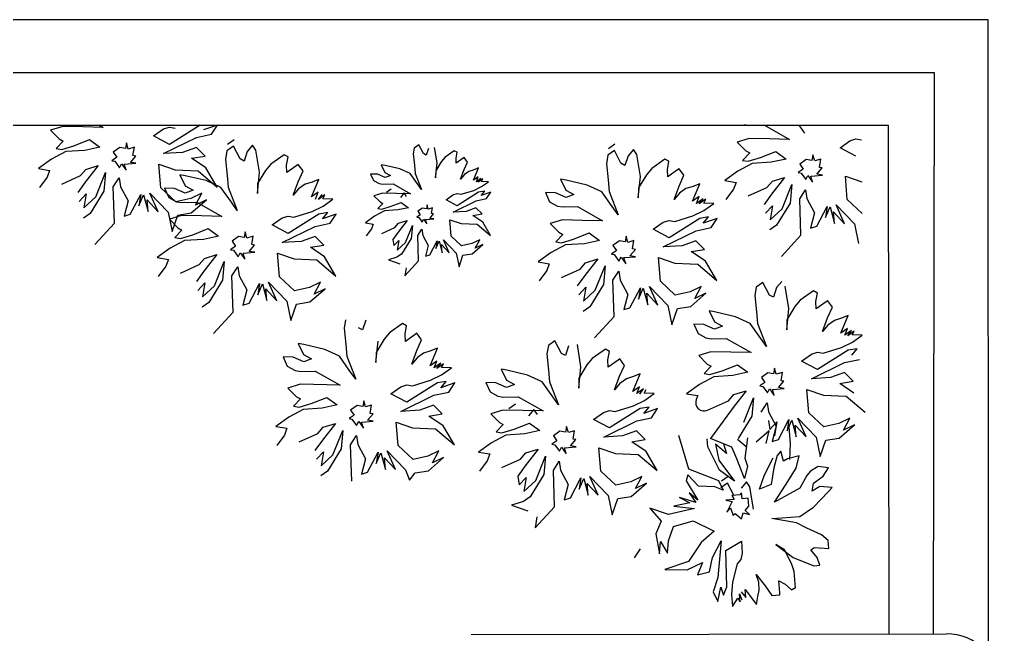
# Model space of a CAD drawing. Header units: inches. Extents: x 10.2 to 52.7, y 13.8 to 38.6.
# Drawn here: x 42.382 to 43.309, y 32.221 to 32.803 of the extents above; entities that cross this region are included whole.
import ezdxf

# ---------------------------------------------------------------- set-up
doc = ezdxf.new("R2010")
doc.units = ezdxf.units.IN
doc.header["$MEASUREMENT"] = 0
doc.layers.add('02', color=2, linetype='Continuous')
doc.layers.add('4', color=4, linetype='Continuous')

msp = doc.modelspace()

# ---------------------------------------------------------------- linework, layer by layer
at = {"layer": '02'}
for p, q in [((40.78514, 32.80277), (43.29835, 32.80277)), ((43.29835, 32.80277), (43.29893, 32.20279)), ((40.83514, 32.75277), (43.24757, 32.75277)), ((43.24757, 32.75277), (43.24664, 32.22111)), ((40.88514, 32.70277), (43.20404, 32.70277)), ((42.4229, 32.70159), (42.41138, 32.69806)), ((42.44195, 32.70113), (42.4229, 32.70159)), ((42.46099, 32.70066), (42.44195, 32.70113)), ((42.4573, 32.70277), (42.46099, 32.70066)), ((42.51812, 32.69926), (42.52388, 32.70103)), ((42.5529, 32.70298), (42.52386, 32.68464)), ((42.52388, 32.70103), (42.5292, 32.70013)), ((42.56928, 32.70296), (42.55621, 32.69833)), ((42.56374, 32.69433), (42.56928, 32.70296)), ((43.06801, 32.70341), (43.07332, 32.70252)), ((43.07332, 32.70252), (43.08705, 32.70294)), ((43.08705, 32.70294), (43.11073, 32.68941)), ((43.12535, 32.69514), (43.11983, 32.7029)), ((43.20404, 32.70277), (43.20481, 32.22111)), ((42.41138, 32.69806), (42.41957, 32.68986)), ((42.50881, 32.69263), (42.51812, 32.69926)), ((42.52386, 32.68464), (42.50881, 32.69263)), ((42.54956, 32.69125), (42.56374, 32.69433)), ((42.42333, 32.68786), (42.41668, 32.68078)), ((42.41957, 32.68986), (42.42333, 32.68786)), ((42.42199, 32.67989), (42.43351, 32.68342)), ((42.43351, 32.68342), (42.44813, 32.68916)), ((42.44813, 32.68916), (42.45787, 32.68206)), ((42.48312, 32.68602), (42.48222, 32.6807)), ((42.48488, 32.68026), (42.48312, 32.68602)), ((42.51832, 32.67601), (42.54956, 32.69125)), ((42.58453, 32.68285), (42.57832, 32.67843)), ((42.58504, 32.68899), (42.57883, 32.68457)), ((42.59071, 32.67089), (42.58453, 32.68285)), ((42.60247, 32.68394), (42.59737, 32.67796)), ((42.60578, 32.67928), (42.60247, 32.68394)), ((42.75997, 32.68428), (42.75562, 32.68119)), ((42.7643, 32.67591), (42.75997, 32.68428)), ((42.94557, 32.68487), (42.93936, 32.68045)), ((43.07264, 32.69034), (43.06112, 32.68681)), ((43.06112, 32.68681), (43.06931, 32.67861)), ((43.09169, 32.68987), (43.07264, 32.69034)), ((43.11073, 32.68941), (43.09169, 32.68987)), ((43.15856, 32.68137), (43.16786, 32.68801)), ((43.16786, 32.68801), (43.17362, 32.68977)), ((43.17362, 32.68977), (43.17894, 32.68888)), ((42.42575, 32.67789), (42.41223, 32.6706)), ((42.41668, 32.68078), (42.42199, 32.67989)), ((42.44369, 32.67898), (42.42575, 32.67789)), ((42.45787, 32.68206), (42.44369, 32.67898)), ((42.47691, 32.6816), (42.47071, 32.67717)), ((42.47071, 32.67717), (42.47402, 32.67252)), ((42.48222, 32.6807), (42.47691, 32.6816)), ((42.49064, 32.68202), (42.48488, 32.68026)), ((42.48686, 32.66763), (42.49196, 32.6736)), ((42.4893, 32.67405), (42.49064, 32.68202)), ((42.49196, 32.6736), (42.4893, 32.67405)), ((42.53625, 32.67709), (42.51832, 32.67601)), ((42.54933, 32.68173), (42.53625, 32.67709)), ((42.54488, 32.67155), (42.55751, 32.67352)), ((42.55751, 32.67352), (42.54933, 32.68173)), ((42.57832, 32.67843), (42.57698, 32.67046)), ((42.59737, 32.67796), (42.59448, 32.66889)), ((42.60908, 32.65824), (42.60578, 32.67928)), ((42.63235, 32.67482), (42.61994, 32.66598)), ((42.63611, 32.67282), (42.63235, 32.67482)), ((42.75562, 32.68119), (42.75469, 32.67561)), ((42.75469, 32.67561), (42.75576, 32.66491)), ((42.76693, 32.67451), (42.7643, 32.67591)), ((42.76895, 32.68086), (42.76693, 32.67451)), ((42.77715, 32.66706), (42.77485, 32.68179)), ((42.79344, 32.67866), (42.78476, 32.67247)), ((42.79608, 32.67726), (42.79344, 32.67866)), ((42.79514, 32.67169), (42.79608, 32.67726)), ((42.93886, 32.67431), (42.93752, 32.66634)), ((42.94506, 32.67873), (42.93886, 32.67431)), ((42.95125, 32.66677), (42.94506, 32.67873)), ((42.9579, 32.67384), (42.95501, 32.66477)), ((42.963, 32.67982), (42.9579, 32.67384)), ((42.96632, 32.67516), (42.963, 32.67982)), ((42.96961, 32.65412), (42.96632, 32.67516)), ((43.07307, 32.67661), (43.06642, 32.66953)), ((43.06931, 32.67861), (43.07307, 32.67661)), ((43.08325, 32.67217), (43.09787, 32.67791)), ((43.09787, 32.67791), (43.10761, 32.67081)), ((43.13286, 32.67476), (43.13197, 32.66945)), ((43.13462, 32.669), (43.13286, 32.67476)), ((43.1736, 32.67338), (43.15856, 32.68137)), ((42.41223, 32.6706), (42.39982, 32.66176)), ((42.4563, 32.66457), (42.4441, 32.64886)), ((42.44478, 32.66104), (42.4563, 32.66457)), ((42.47402, 32.67252), (42.46937, 32.6692)), ((42.46937, 32.6692), (42.47202, 32.66876)), ((42.47202, 32.66876), (42.47644, 32.66255)), ((42.47644, 32.66255), (42.47844, 32.66631)), ((42.47844, 32.66631), (42.48286, 32.66011)), ((42.4811, 32.66587), (42.49217, 32.66674)), ((42.48286, 32.66011), (42.4811, 32.66587)), ((42.49217, 32.66674), (42.48686, 32.66763)), ((42.51562, 32.64368), (42.51387, 32.66583)), ((42.51387, 32.66583), (42.52937, 32.66049)), ((42.55838, 32.66245), (42.54488, 32.67155)), ((42.57698, 32.67046), (42.57851, 32.65518)), ((42.59448, 32.66889), (42.59071, 32.67089)), ((42.61994, 32.66598), (42.61484, 32.66)), ((42.63478, 32.66485), (42.63611, 32.67282)), ((42.63499, 32.65799), (42.63478, 32.66485)), ((42.6443, 32.66462), (42.63499, 32.65799)), ((42.64585, 32.66572), (42.6443, 32.66462)), ((42.65027, 32.65952), (42.64585, 32.66572)), ((42.72801, 32.66479), (42.72429, 32.66542)), ((42.72429, 32.66542), (42.72785, 32.65813)), ((42.7418, 32.66152), (42.72801, 32.66479)), ((42.75576, 32.66491), (42.75637, 32.65716)), ((42.77574, 32.65295), (42.77715, 32.66706)), ((42.78119, 32.66829), (42.7759, 32.65962)), ((42.78476, 32.67247), (42.78119, 32.66829)), ((42.79529, 32.66688), (42.79514, 32.67169)), ((42.80181, 32.67152), (42.79529, 32.66688)), ((42.80289, 32.6723), (42.80181, 32.67152)), ((42.80288, 32.66082), (42.80599, 32.66795)), ((42.80599, 32.66795), (42.80289, 32.6723)), ((42.93752, 32.66634), (42.93905, 32.65106)), ((42.95501, 32.66477), (42.95125, 32.66677)), ((42.99289, 32.6707), (42.98047, 32.66186)), ((42.99665, 32.6687), (42.99289, 32.6707)), ((42.99531, 32.66073), (42.99665, 32.6687)), ((43.07549, 32.66664), (43.06198, 32.65935)), ((43.06642, 32.66953), (43.07173, 32.66864)), ((43.07173, 32.66864), (43.08325, 32.67217)), ((43.09343, 32.66772), (43.07549, 32.66664)), ((43.10761, 32.67081), (43.09343, 32.66772)), ((43.12665, 32.67034), (43.12045, 32.66592)), ((43.12045, 32.66592), (43.12376, 32.66126)), ((43.13197, 32.66945), (43.12665, 32.67034)), ((43.14038, 32.67077), (43.13462, 32.669)), ((43.13905, 32.6628), (43.14038, 32.67077)), ((42.39982, 32.66176), (42.41045, 32.65998)), ((42.41045, 32.65998), (42.40801, 32.65356)), ((42.42195, 32.64712), (42.43967, 32.65507)), ((42.43967, 32.65507), (42.44478, 32.66104)), ((42.45404, 32.6349), (42.46337, 32.65792)), ((42.46337, 32.65792), (42.4618, 32.64042)), ((42.52937, 32.66049), (42.55107, 32.65958)), ((42.53887, 32.65501), (42.53356, 32.6559)), ((42.53356, 32.6559), (42.53864, 32.64548)), ((42.55858, 32.65033), (42.53887, 32.65501)), ((42.55107, 32.65958), (42.56899, 32.64428)), ((42.56899, 32.64428), (42.55838, 32.66245)), ((42.57851, 32.65518), (42.57939, 32.6441)), ((42.60706, 32.63809), (42.60908, 32.65824)), ((42.61484, 32.66), (42.60729, 32.64761)), ((42.64583, 32.64934), (42.65027, 32.65952)), ((42.72087, 32.65643), (42.7142, 32.65659)), ((42.7142, 32.65659), (42.71699, 32.65039)), ((42.728, 32.65332), (42.72087, 32.65643)), ((42.72785, 32.65813), (42.73311, 32.65533)), ((42.73311, 32.65533), (42.728, 32.65332)), ((42.75156, 32.65701), (42.7418, 32.66152)), ((42.75853, 32.64724), (42.75156, 32.65701)), ((42.75637, 32.65716), (42.7624, 32.64181)), ((42.7759, 32.65962), (42.77574, 32.65295)), ((42.79946, 32.65184), (42.80288, 32.66082)), ((42.80303, 32.65602), (42.79946, 32.65184)), ((42.80737, 32.65911), (42.80303, 32.65602)), ((42.8114, 32.66035), (42.80737, 32.65911)), ((42.81652, 32.66236), (42.8114, 32.66035)), ((42.8117, 32.65074), (42.81652, 32.66236)), ((42.97537, 32.65588), (42.96783, 32.64349)), ((42.98047, 32.66186), (42.97537, 32.65588)), ((42.99552, 32.65387), (42.99531, 32.66073)), ((43.00483, 32.6605), (42.99552, 32.65387)), ((43.00638, 32.6616), (43.00483, 32.6605)), ((43.00636, 32.64522), (43.0108, 32.6554)), ((43.0108, 32.6554), (43.00638, 32.6616)), ((43.06198, 32.65935), (43.04956, 32.65051)), ((43.12376, 32.66126), (43.11911, 32.65795)), ((43.11911, 32.65795), (43.12177, 32.6575)), ((43.12177, 32.6575), (43.12619, 32.6513)), ((43.12619, 32.6513), (43.12818, 32.65506)), ((43.12818, 32.65506), (43.13261, 32.64885)), ((43.13084, 32.65461), (43.14191, 32.65548)), ((43.13261, 32.64885), (43.13084, 32.65461)), ((43.1366, 32.65638), (43.1417, 32.66235)), ((43.14191, 32.65548), (43.1366, 32.65638)), ((43.1417, 32.66235), (43.13905, 32.6628)), ((43.16536, 32.63242), (43.16362, 32.65457)), ((43.16362, 32.65457), (43.17911, 32.64924)), ((42.40801, 32.65356), (42.40091, 32.64382)), ((42.4441, 32.64886), (42.437, 32.63913)), ((42.47066, 32.6444), (42.47621, 32.65303)), ((42.47621, 32.65303), (42.47753, 32.64461)), ((42.53864, 32.64548), (42.54617, 32.64149)), ((42.57252, 32.64389), (42.55858, 32.65033)), ((42.60729, 32.64761), (42.60706, 32.63809)), ((42.64094, 32.6365), (42.64583, 32.64934)), ((42.65225, 32.64689), (42.64604, 32.64247)), ((42.65801, 32.64866), (42.65225, 32.64689)), ((42.66532, 32.65153), (42.65801, 32.64866)), ((42.65843, 32.63493), (42.66532, 32.65153)), ((42.71699, 32.65039), (42.72225, 32.64759)), ((42.72225, 32.64759), (42.72597, 32.64697)), ((42.72597, 32.64697), (42.73558, 32.64727)), ((42.73558, 32.64727), (42.75216, 32.63779)), ((42.7624, 32.64181), (42.75853, 32.64724)), ((42.81605, 32.65383), (42.8117, 32.65074)), ((42.81434, 32.64934), (42.81605, 32.65383)), ((42.81868, 32.65243), (42.81434, 32.64934)), ((42.8162, 32.64903), (42.81868, 32.65243)), ((42.82054, 32.65212), (42.8162, 32.64903)), ((42.81914, 32.64949), (42.82054, 32.65212)), ((42.82581, 32.64932), (42.81914, 32.64949)), ((42.81929, 32.64468), (42.82581, 32.64932)), ((42.89409, 32.65178), (42.89917, 32.64136)), ((42.89941, 32.65088), (42.89409, 32.65178)), ((42.91911, 32.64621), (42.89941, 32.65088)), ((42.93305, 32.63977), (42.91911, 32.64621)), ((42.93905, 32.65106), (42.93992, 32.63998)), ((42.96759, 32.63397), (42.96961, 32.65412)), ((43.00147, 32.63238), (43.00636, 32.64522)), ((43.02585, 32.64741), (43.01854, 32.64454)), ((43.01897, 32.63081), (43.02585, 32.64741)), ((43.04956, 32.65051), (43.06019, 32.64872)), ((43.06019, 32.64872), (43.05775, 32.6423)), ((43.08942, 32.64381), (43.09452, 32.64979)), ((43.10604, 32.65331), (43.09384, 32.63761)), ((43.09452, 32.64979), (43.10604, 32.65331)), ((43.10379, 32.62364), (43.11312, 32.64666)), ((43.11312, 32.64666), (43.11154, 32.62917)), ((42.43832, 32.63071), (42.44497, 32.63779)), ((42.44497, 32.63779), (42.44274, 32.6245)), ((42.4618, 32.64042), (42.44871, 32.6194)), ((42.47173, 32.61007), (42.47066, 32.6444)), ((42.47753, 32.64461), (42.48482, 32.6311)), ((42.4868, 32.61847), (42.49679, 32.63728)), ((42.49679, 32.63728), (42.495, 32.62665)), ((42.495, 32.62665), (42.49944, 32.63683)), ((42.49944, 32.63683), (42.50363, 32.62111)), ((42.51315, 32.62087), (42.5052, 32.6386)), ((42.5052, 32.6386), (42.52268, 32.62064)), ((42.52977, 32.63038), (42.51562, 32.64368)), ((42.52867, 32.64306), (42.51915, 32.64329)), ((42.51915, 32.64329), (42.52313, 32.63443)), ((42.53885, 32.63862), (42.52867, 32.64306)), ((42.54617, 32.64149), (42.53885, 32.63862)), ((42.55437, 32.63854), (42.54395, 32.63346)), ((42.54837, 32.62725), (42.55437, 32.63854)), ((42.58247, 32.62993), (42.57252, 32.64389)), ((42.57939, 32.6441), (42.588, 32.62217)), ((42.64604, 32.64247), (42.64094, 32.6365)), ((42.66464, 32.63935), (42.65843, 32.63493)), ((42.6622, 32.63293), (42.66464, 32.63935)), ((42.66485, 32.63248), (42.6684, 32.63735)), ((42.67106, 32.6369), (42.66485, 32.63248)), ((42.66906, 32.63314), (42.67106, 32.6369)), ((42.7255, 32.63844), (42.71743, 32.63597)), ((42.71743, 32.63597), (42.72316, 32.63023)), ((42.75216, 32.63779), (42.7255, 32.63844)), ((42.73381, 32.64221), (42.72946, 32.63912)), ((42.74601, 32.63867), (42.74244, 32.63449)), ((42.74833, 32.63542), (42.74601, 32.63867)), ((42.78564, 32.63217), (42.79215, 32.63681)), ((42.79215, 32.63681), (42.79618, 32.63805)), ((42.81649, 32.63942), (42.79617, 32.62657)), ((42.79618, 32.63805), (42.7999, 32.63742)), ((42.7999, 32.63742), (42.812, 32.64113)), ((42.812, 32.64113), (42.81929, 32.64468)), ((42.82239, 32.64034), (42.81649, 32.63942)), ((42.81882, 32.63616), (42.82239, 32.64034)), ((42.82796, 32.6394), (42.81882, 32.63616)), ((42.82408, 32.63336), (42.82796, 32.6394)), ((42.87968, 32.63917), (42.88366, 32.63031)), ((42.88921, 32.63894), (42.87968, 32.63917)), ((42.89939, 32.6345), (42.88921, 32.63894)), ((42.89917, 32.64136), (42.9067, 32.63737)), ((42.9067, 32.63737), (42.89939, 32.6345)), ((42.943, 32.62581), (42.93305, 32.63977)), ((42.93992, 32.63998), (42.94853, 32.61805)), ((42.96783, 32.64349), (42.96759, 32.63397)), ((43.00658, 32.63835), (43.00147, 32.63238)), ((43.01278, 32.64277), (43.00658, 32.63835)), ((43.01854, 32.64454), (43.01278, 32.64277)), ((43.05775, 32.6423), (43.05065, 32.63257)), ((43.07169, 32.63586), (43.08942, 32.64381)), ((43.09384, 32.63761), (43.08674, 32.62787)), ((43.12041, 32.63314), (43.12595, 32.64177)), ((43.12595, 32.64177), (43.12727, 32.63336)), ((42.44274, 32.6245), (42.45404, 32.6349)), ((42.48482, 32.6311), (42.48104, 32.61671)), ((42.50363, 32.62111), (42.50276, 32.63218)), ((42.50276, 32.63218), (42.51315, 32.62087)), ((42.52313, 32.63443), (42.53065, 32.63043)), ((42.54395, 32.63346), (42.52977, 32.63038)), ((42.53065, 32.63043), (42.53596, 32.62954)), ((42.53596, 32.62954), (42.54969, 32.62997)), ((42.54438, 32.61973), (42.55879, 32.63233)), ((42.55879, 32.63233), (42.54837, 32.62725)), ((42.54969, 32.62997), (42.57337, 32.61643)), ((42.588, 32.62217), (42.58247, 32.62993)), ((42.67858, 32.63291), (42.66906, 32.63314)), ((42.66927, 32.62628), (42.67858, 32.63291)), ((42.7258, 32.62883), (42.72114, 32.62388)), ((42.72316, 32.63023), (42.7258, 32.62883)), ((42.73292, 32.62572), (42.74316, 32.62974)), ((42.74316, 32.62974), (42.74997, 32.62477)), ((42.76765, 32.62754), (42.76702, 32.62382)), ((42.76888, 32.62351), (42.76765, 32.62754)), ((42.79617, 32.62657), (42.78564, 32.63217)), ((42.79229, 32.62053), (42.81416, 32.6312)), ((42.81416, 32.6312), (42.82408, 32.63336)), ((42.88366, 32.63031), (42.89118, 32.62631)), ((43.02517, 32.63523), (43.01897, 32.63081)), ((43.02273, 32.62881), (43.02517, 32.63523)), ((43.02894, 32.63323), (43.02273, 32.62881)), ((43.02539, 32.62836), (43.02894, 32.63323)), ((43.03159, 32.63278), (43.02539, 32.62836)), ((43.02959, 32.62902), (43.03159, 32.63278)), ((43.03912, 32.62879), (43.02959, 32.62902)), ((43.02981, 32.62216), (43.03912, 32.62879)), ((43.11154, 32.62917), (43.09845, 32.60815)), ((43.12147, 32.59882), (43.12041, 32.63314)), ((43.12727, 32.63336), (43.13456, 32.61984)), ((43.1629, 32.60962), (43.15495, 32.62734)), ((43.15495, 32.62734), (43.17242, 32.60938)), ((43.17952, 32.61912), (43.16536, 32.63242)), ((42.44871, 32.6194), (42.4425, 32.61498)), ((42.48104, 32.61671), (42.4868, 32.61847)), ((42.52268, 32.62064), (42.52642, 32.60225)), ((42.53528, 32.61736), (42.52376, 32.61383)), ((42.52642, 32.60225), (42.53175, 32.61775)), ((42.53175, 32.61775), (42.54438, 32.61973)), ((42.55433, 32.6169), (42.53528, 32.61736)), ((42.66528, 32.61875), (42.63625, 32.60041)), ((42.64158, 32.6159), (42.65886, 32.6212)), ((42.65886, 32.6212), (42.66927, 32.62628)), ((42.6737, 32.62007), (42.66528, 32.61875)), ((42.66859, 32.6141), (42.6737, 32.62007)), ((42.68167, 32.61873), (42.66859, 32.6141)), ((42.67612, 32.6101), (42.68167, 32.61873)), ((42.72749, 32.62185), (42.71803, 32.61675)), ((42.72114, 32.62388), (42.72486, 32.62325)), ((42.72486, 32.62325), (42.73292, 32.62572)), ((42.74005, 32.62261), (42.72749, 32.62185)), ((42.74997, 32.62477), (42.74005, 32.62261)), ((42.76128, 32.61809), (42.75802, 32.61577)), ((42.7633, 32.62444), (42.75896, 32.62135)), ((42.75896, 32.62135), (42.76128, 32.61809)), ((42.76702, 32.62382), (42.7633, 32.62444)), ((42.77292, 32.62474), (42.76888, 32.62351)), ((42.77027, 32.61467), (42.77384, 32.61885)), ((42.77198, 32.61916), (42.77292, 32.62474)), ((42.77384, 32.61885), (42.77198, 32.61916)), ((42.80485, 32.62129), (42.79229, 32.62053)), ((42.814, 32.62454), (42.80485, 32.62129)), ((42.81089, 32.61741), (42.81972, 32.61879)), ((42.82033, 32.61104), (42.81089, 32.61741)), ((42.81972, 32.61879), (42.814, 32.62454)), ((42.89118, 32.62631), (42.8965, 32.62542)), ((42.8965, 32.62542), (42.91023, 32.62585)), ((42.91023, 32.62585), (42.93391, 32.61231)), ((42.94853, 32.61805), (42.943, 32.62581)), ((43.01939, 32.61708), (43.02981, 32.62216)), ((43.08806, 32.61945), (43.09471, 32.62653)), ((43.09471, 32.62653), (43.09248, 32.61325)), ((43.09248, 32.61325), (43.10379, 32.62364)), ((43.13456, 32.61984), (43.13078, 32.60545)), ((43.13654, 32.60721), (43.14653, 32.62603)), ((43.14653, 32.62603), (43.14474, 32.6154)), ((43.14474, 32.6154), (43.14919, 32.62558)), ((43.14919, 32.62558), (43.15337, 32.60985)), ((43.1525, 32.62092), (43.1629, 32.60962)), ((43.15337, 32.60985), (43.1525, 32.62092)), ((42.45332, 32.58994), (42.47173, 32.61007)), ((42.52376, 32.61383), (42.53195, 32.60563)), ((42.57337, 32.61643), (42.55433, 32.6169)), ((42.6212, 32.6084), (42.63051, 32.61503)), ((42.63625, 32.60041), (42.6212, 32.6084)), ((42.63051, 32.61503), (42.63627, 32.6168)), ((42.63627, 32.6168), (42.64158, 32.6159)), ((42.66194, 32.60702), (42.67612, 32.6101)), ((42.71803, 32.61675), (42.70934, 32.61056)), ((42.70934, 32.61056), (42.71678, 32.60931)), ((42.71678, 32.60931), (42.71507, 32.60482)), ((42.73724, 32.60587), (42.74081, 32.61006)), ((42.74887, 32.61253), (42.74033, 32.60153)), ((42.74081, 32.61006), (42.74887, 32.61253)), ((42.75802, 32.61577), (42.75988, 32.61546)), ((42.75988, 32.61546), (42.76298, 32.61111)), ((42.76298, 32.61111), (42.76438, 32.61375)), ((42.76438, 32.61375), (42.76747, 32.6094)), ((42.76624, 32.61343), (42.77399, 32.61405)), ((42.76747, 32.6094), (42.76624, 32.61343)), ((42.77399, 32.61405), (42.77027, 32.61467)), ((42.78918, 32.61341), (42.80003, 32.60967)), ((42.7904, 32.5979), (42.78918, 32.61341)), ((42.80003, 32.60967), (42.81522, 32.60903)), ((42.81522, 32.60903), (42.82776, 32.59832)), ((42.82776, 32.59832), (42.82033, 32.61104)), ((42.89582, 32.61324), (42.8843, 32.60971)), ((42.8843, 32.60971), (42.89248, 32.60151)), ((42.91486, 32.61278), (42.89582, 32.61324)), ((42.93391, 32.61231), (42.91486, 32.61278)), ((42.98173, 32.60428), (42.99104, 32.61091)), ((42.99104, 32.61091), (42.9968, 32.61267)), ((43.02581, 32.61463), (42.99678, 32.59629)), ((42.9968, 32.61267), (43.00211, 32.61178)), ((43.00211, 32.61178), (43.01939, 32.61708)), ((43.03423, 32.61595), (43.02581, 32.61463)), ((43.02913, 32.60998), (43.03423, 32.61595)), ((43.0422, 32.61461), (43.02913, 32.60998)), ((43.03665, 32.60598), (43.0422, 32.61461)), ((43.09845, 32.60815), (43.09225, 32.60373)), ((43.17242, 32.60938), (43.17616, 32.591)), ((42.53571, 32.60363), (42.52906, 32.59655)), ((42.53195, 32.60563), (42.53571, 32.60363)), ((42.53437, 32.59566), (42.54589, 32.59919)), ((42.54589, 32.59919), (42.56051, 32.60493)), ((42.56051, 32.60493), (42.57025, 32.59783)), ((42.5955, 32.60179), (42.59461, 32.59647)), ((42.59726, 32.59603), (42.5955, 32.60179)), ((42.6307, 32.59178), (42.66194, 32.60702)), ((42.71507, 32.60482), (42.7101, 32.598)), ((42.72483, 32.60031), (42.73724, 32.60587)), ((42.74033, 32.60153), (42.73537, 32.59472)), ((42.7473, 32.59176), (42.75383, 32.60787)), ((42.75383, 32.60787), (42.75273, 32.59562)), ((42.75893, 32.59841), (42.76282, 32.60445)), ((42.76282, 32.60445), (42.76374, 32.59856)), ((42.89624, 32.59951), (42.88959, 32.59243)), ((42.89248, 32.60151), (42.89624, 32.59951)), ((42.90643, 32.59507), (42.92105, 32.60081)), ((42.92105, 32.60081), (42.93078, 32.59371)), ((42.99678, 32.59629), (42.98173, 32.60428)), ((42.99123, 32.58766), (43.02248, 32.6029)), ((43.02248, 32.6029), (43.03665, 32.60598)), ((43.10307, 32.57869), (43.12147, 32.59882)), ((43.13078, 32.60545), (43.13654, 32.60721)), ((42.53813, 32.59366), (42.52462, 32.58637)), ((42.52906, 32.59655), (42.53437, 32.59566)), ((42.55607, 32.59475), (42.53813, 32.59366)), ((42.57025, 32.59783), (42.55607, 32.59475)), ((42.58929, 32.59737), (42.58309, 32.59294)), ((42.58309, 32.59294), (42.5864, 32.58829)), ((42.59461, 32.59647), (42.58929, 32.59737)), ((42.60302, 32.59779), (42.59726, 32.59603)), ((42.60169, 32.58982), (42.60302, 32.59779)), ((42.60434, 32.58937), (42.60169, 32.58982)), ((42.64864, 32.59286), (42.6307, 32.59178)), ((42.66171, 32.5975), (42.64864, 32.59286)), ((42.66989, 32.58929), (42.66171, 32.5975)), ((42.73537, 32.59472), (42.73629, 32.58882)), ((42.73629, 32.58882), (42.74094, 32.59378)), ((42.74094, 32.59378), (42.73938, 32.58448)), ((42.73938, 32.58448), (42.7473, 32.59176)), ((42.75273, 32.59562), (42.74356, 32.58091)), ((42.75968, 32.57438), (42.75893, 32.59841)), ((42.76374, 32.59856), (42.76884, 32.58909)), ((42.77023, 32.58026), (42.77722, 32.59342)), ((42.77722, 32.59342), (42.77597, 32.58598)), ((42.77597, 32.58598), (42.77908, 32.59311)), ((42.77908, 32.59311), (42.78201, 32.5821)), ((42.78201, 32.5821), (42.7814, 32.58985)), ((42.7814, 32.58985), (42.78867, 32.58194)), ((42.78867, 32.58194), (42.78311, 32.59435)), ((42.78311, 32.59435), (42.79534, 32.58178)), ((42.80031, 32.58859), (42.7904, 32.5979)), ((42.81023, 32.59075), (42.80031, 32.58859)), ((42.81752, 32.5943), (42.81023, 32.59075)), ((42.81053, 32.58114), (42.82062, 32.58996)), ((42.81333, 32.5864), (42.81752, 32.5943)), ((42.82062, 32.58996), (42.81333, 32.5864)), ((42.89867, 32.58954), (42.88515, 32.58225)), ((42.88959, 32.59243), (42.89491, 32.59154)), ((42.89491, 32.59154), (42.90643, 32.59507)), ((42.91661, 32.59063), (42.89867, 32.58954)), ((42.93078, 32.59371), (42.91661, 32.59063)), ((42.94983, 32.59324), (42.94362, 32.58882)), ((42.95514, 32.59235), (42.94983, 32.59324)), ((42.95603, 32.59767), (42.95514, 32.59235)), ((42.9578, 32.59191), (42.95603, 32.59767)), ((42.96356, 32.59367), (42.9578, 32.59191)), ((42.96222, 32.5857), (42.96356, 32.59367)), ((43.02224, 32.59338), (43.00917, 32.58874)), ((43.03043, 32.58517), (43.02224, 32.59338)), ((42.52462, 32.58637), (42.5122, 32.57753)), ((42.56868, 32.58034), (42.55648, 32.56463)), ((42.55716, 32.57681), (42.56868, 32.58034)), ((42.5864, 32.58829), (42.58175, 32.58497)), ((42.58175, 32.58497), (42.58441, 32.58453)), ((42.58441, 32.58453), (42.58883, 32.57832)), ((42.58883, 32.57832), (42.59083, 32.58208)), ((42.59083, 32.58208), (42.59525, 32.57588)), ((42.59348, 32.58164), (42.60456, 32.58251)), ((42.59525, 32.57588), (42.59348, 32.58164)), ((42.59924, 32.5834), (42.60434, 32.58937)), ((42.60456, 32.58251), (42.59924, 32.5834)), ((42.62626, 32.5816), (42.64175, 32.57626)), ((42.628, 32.55945), (42.62626, 32.5816)), ((42.65727, 32.58732), (42.66989, 32.58929)), ((42.67076, 32.57822), (42.65727, 32.58732)), ((42.74356, 32.58091), (42.73922, 32.57781)), ((42.76884, 32.58909), (42.76619, 32.57902)), ((42.76619, 32.57902), (42.77023, 32.58026)), ((42.79534, 32.58178), (42.79796, 32.56891)), ((42.80169, 32.57975), (42.81053, 32.58114)), ((42.88515, 32.58225), (42.87274, 32.57341)), ((42.94694, 32.58417), (42.94228, 32.58085)), ((42.94228, 32.58085), (42.94494, 32.58041)), ((42.94362, 32.58882), (42.94694, 32.58417)), ((42.94494, 32.58041), (42.94936, 32.5742)), ((42.95978, 32.57928), (42.96488, 32.58525)), ((42.96488, 32.58525), (42.96222, 32.5857)), ((43.00917, 32.58874), (42.99123, 32.58766)), ((43.0178, 32.5832), (43.03043, 32.58517)), ((43.0313, 32.5741), (43.0178, 32.5832)), ((42.5122, 32.57753), (42.52283, 32.57575)), ((42.52283, 32.57575), (42.52039, 32.56933)), ((42.55206, 32.57084), (42.55716, 32.57681)), ((42.56643, 32.55067), (42.57576, 32.57369)), ((42.57576, 32.57369), (42.57418, 32.55619)), ((42.64175, 32.57626), (42.66345, 32.57535)), ((42.66345, 32.57535), (42.68137, 32.56005)), ((42.68137, 32.56005), (42.67076, 32.57822)), ((42.73922, 32.57781), (42.73116, 32.57534)), ((42.73116, 32.57534), (42.742, 32.57161)), ((42.74679, 32.56029), (42.75968, 32.57438)), ((42.79796, 32.56891), (42.80169, 32.57975)), ((42.87274, 32.57341), (42.88337, 32.57162)), ((42.88337, 32.57162), (42.88092, 32.56521)), ((42.91259, 32.56672), (42.91769, 32.57269)), ((42.92921, 32.57622), (42.91701, 32.56051)), ((42.91769, 32.57269), (42.92921, 32.57622)), ((42.94936, 32.5742), (42.95136, 32.57796)), ((42.95136, 32.57796), (42.95578, 32.57176)), ((42.95402, 32.57752), (42.96509, 32.57839)), ((42.95578, 32.57176), (42.95402, 32.57752)), ((42.96509, 32.57839), (42.95978, 32.57928)), ((42.98854, 32.55533), (42.98679, 32.57748)), ((42.98679, 32.57748), (43.00229, 32.57214)), ((43.00229, 32.57214), (43.02399, 32.57123)), ((43.02399, 32.57123), (43.04191, 32.55593)), ((43.04191, 32.55593), (43.0313, 32.5741)), ((42.52039, 32.56933), (42.51329, 32.55959)), ((42.53433, 32.56289), (42.55206, 32.57084)), ((42.55648, 32.56463), (42.54938, 32.5549)), ((42.58305, 32.56017), (42.58859, 32.5688)), ((42.58859, 32.5688), (42.58991, 32.56038)), ((42.74804, 32.56773), (42.74679, 32.56029)), ((42.88092, 32.56521), (42.87382, 32.55547)), ((42.89487, 32.55877), (42.91259, 32.56672)), ((42.92696, 32.54655), (42.93629, 32.56957)), ((42.93629, 32.56957), (42.93472, 32.55207)), ((42.94358, 32.55605), (42.94913, 32.56468)), ((42.94913, 32.56468), (42.95045, 32.55626)), ((42.5507, 32.54648), (42.55735, 32.55356)), ((42.55735, 32.55356), (42.55512, 32.54027)), ((42.57418, 32.55619), (42.56109, 32.53517)), ((42.58411, 32.52584), (42.58305, 32.56017)), ((42.58991, 32.56038), (42.5972, 32.54686)), ((42.59918, 32.53424), (42.60917, 32.55305)), ((42.60917, 32.55305), (42.60739, 32.54242)), ((42.60739, 32.54242), (42.61183, 32.5526)), ((42.61183, 32.5526), (42.61602, 32.53688)), ((42.62554, 32.53664), (42.61759, 32.55437)), ((42.61759, 32.55437), (42.63506, 32.53641)), ((42.64216, 32.54614), (42.628, 32.55945)), ((42.66675, 32.55431), (42.65633, 32.54923)), ((42.66076, 32.54302), (42.66675, 32.55431)), ((42.91701, 32.56051), (42.90991, 32.55078)), ((42.94465, 32.52172), (42.94358, 32.55605)), ((42.95045, 32.55626), (42.95774, 32.54274)), ((43.00269, 32.54202), (42.98854, 32.55533)), ((43.08555, 32.55397), (43.07935, 32.54955)), ((43.09174, 32.542), (43.08555, 32.55397)), ((43.10349, 32.55505), (43.09839, 32.54908)), ((42.55512, 32.54027), (42.56643, 32.55067)), ((42.5972, 32.54686), (42.59342, 32.53247)), ((42.61602, 32.53688), (42.61514, 32.54795)), ((42.61514, 32.54795), (42.62554, 32.53664)), ((42.65633, 32.54923), (42.64216, 32.54614)), ((42.65676, 32.5355), (42.67117, 32.5481)), ((42.67117, 32.5481), (42.66076, 32.54302)), ((42.91123, 32.54236), (42.91788, 32.54944)), ((42.91788, 32.54944), (42.91565, 32.53615)), ((42.91565, 32.53615), (42.92696, 32.54655)), ((42.93472, 32.55207), (42.92163, 32.53105)), ((42.95972, 32.53012), (42.9697, 32.54893)), ((42.9697, 32.54893), (42.96792, 32.5383)), ((42.96792, 32.5383), (42.97236, 32.54848)), ((42.97236, 32.54848), (42.97655, 32.53276)), ((42.97655, 32.53276), (42.97568, 32.54383)), ((42.97568, 32.54383), (42.98607, 32.53252)), ((42.97812, 32.55025), (42.99559, 32.53229)), ((42.98607, 32.53252), (42.97812, 32.55025)), ((43.01687, 32.54511), (43.00269, 32.54202)), ((43.02728, 32.55019), (43.01687, 32.54511)), ((43.01729, 32.53138), (43.0317, 32.54398)), ((43.02129, 32.5389), (43.02728, 32.55019)), ((43.0317, 32.54398), (43.02129, 32.5389)), ((43.07935, 32.54955), (43.07801, 32.54158)), ((43.09839, 32.54908), (43.0955, 32.54)), ((43.1101, 32.52936), (43.10681, 32.5504)), ((43.13338, 32.54594), (43.12096, 32.53709)), ((43.13714, 32.54394), (43.13338, 32.54594)), ((43.1358, 32.53597), (43.13714, 32.54394)), ((42.56109, 32.53517), (42.55489, 32.53075)), ((42.59342, 32.53247), (42.59918, 32.53424)), ((42.63506, 32.53641), (42.6388, 32.51802)), ((42.64414, 32.53352), (42.65676, 32.5355)), ((42.95774, 32.54274), (42.95396, 32.52835)), ((43.07801, 32.54158), (43.07954, 32.52629)), ((43.0955, 32.54), (43.09174, 32.542)), ((43.12096, 32.53709), (43.11586, 32.53112)), ((43.13601, 32.5291), (43.1358, 32.53597)), ((43.14532, 32.53573), (43.13601, 32.5291)), ((43.14687, 32.53684), (43.14532, 32.53573)), ((43.1513, 32.53063), (43.14687, 32.53684)), ((42.56571, 32.50571), (42.58411, 32.52584)), ((42.6388, 32.51802), (42.64414, 32.53352)), ((42.92163, 32.53105), (42.91542, 32.52663)), ((42.95396, 32.52835), (42.95972, 32.53012)), ((42.99559, 32.53229), (42.99934, 32.5139)), ((42.99934, 32.5139), (43.00467, 32.5294)), ((43.00467, 32.5294), (43.01729, 32.53138)), ((43.0399, 32.52612), (43.03459, 32.52701)), ((43.03459, 32.52701), (43.03967, 32.5166)), ((43.0596, 32.52145), (43.0399, 32.52612)), ((43.07954, 32.52629), (43.08041, 32.51522)), ((43.10809, 32.50921), (43.1101, 32.52936)), ((43.11586, 32.53112), (43.10832, 32.51873)), ((43.14685, 32.52045), (43.1513, 32.53063)), ((42.69055, 32.51863), (42.68921, 32.51066)), ((42.70959, 32.51817), (42.7067, 32.50909)), ((42.92624, 32.50159), (42.94465, 32.52172)), ((43.03967, 32.5166), (43.04719, 32.5126)), ((43.07355, 32.51501), (43.0596, 32.52145)), ((43.10832, 32.51873), (43.10809, 32.50921)), ((43.14197, 32.50761), (43.14685, 32.52045)), ((43.15327, 32.51801), (43.14707, 32.51359)), ((43.15903, 32.51977), (43.15327, 32.51801)), ((43.16634, 32.52264), (43.15903, 32.51977)), ((43.15946, 32.50604), (43.16634, 32.52264)), ((42.68921, 32.51066), (42.69074, 32.49538)), ((42.7067, 32.50909), (42.70294, 32.51109)), ((42.73217, 32.50618), (42.72707, 32.50021)), ((42.74458, 32.51502), (42.73217, 32.50618)), ((42.74834, 32.51303), (42.74458, 32.51502)), ((42.747, 32.50506), (42.74834, 32.51303)), ((43.02018, 32.51441), (43.02415, 32.50555)), ((43.0297, 32.51417), (43.02018, 32.51441)), ((43.03988, 32.50973), (43.0297, 32.51417)), ((43.04719, 32.5126), (43.03988, 32.50973)), ((43.08349, 32.50104), (43.07355, 32.51501)), ((43.08041, 32.51522), (43.08902, 32.49329)), ((43.14707, 32.51359), (43.14197, 32.50761)), ((43.16567, 32.51046), (43.15946, 32.50604)), ((43.16322, 32.50404), (43.16567, 32.51046)), ((43.16943, 32.50847), (43.16322, 32.50404)), ((43.16588, 32.5036), (43.16943, 32.50847)), ((43.17208, 32.50802), (43.16588, 32.5036)), ((43.17009, 32.50426), (43.17208, 32.50802)), ((42.71929, 32.47829), (42.72131, 32.49844)), ((42.72707, 32.50021), (42.71952, 32.48782)), ((42.74722, 32.49819), (42.747, 32.50506)), ((42.75652, 32.50482), (42.74722, 32.49819)), ((42.75808, 32.50593), (42.75652, 32.50482)), ((42.75806, 32.48954), (42.7625, 32.49972)), ((42.7625, 32.49972), (42.75808, 32.50593)), ((42.8887, 32.49876), (42.88249, 32.49434)), ((42.89489, 32.48679), (42.8887, 32.49876)), ((43.02415, 32.50555), (43.03168, 32.50155)), ((43.03168, 32.50155), (43.03699, 32.50066)), ((43.03699, 32.50066), (43.05072, 32.50108)), ((43.05072, 32.50108), (43.0744, 32.48755)), ((43.08902, 32.49329), (43.08349, 32.50104)), ((43.15988, 32.49231), (43.1703, 32.49739)), ((43.17961, 32.50402), (43.17009, 32.50426)), ((43.1703, 32.49739), (43.17961, 32.50402)), ((42.6511, 32.49521), (42.64579, 32.4961)), ((42.64579, 32.4961), (42.65087, 32.48569)), ((42.67081, 32.49053), (42.6511, 32.49521)), ((42.68475, 32.48409), (42.67081, 32.49053)), ((42.69074, 32.49538), (42.69161, 32.48431)), ((42.71952, 32.48782), (42.71929, 32.47829)), ((42.75317, 32.4767), (42.75806, 32.48954)), ((42.77024, 32.48886), (42.76448, 32.4871)), ((42.77755, 32.49173), (42.77024, 32.48886)), ((42.77066, 32.47513), (42.77755, 32.49173)), ((42.88249, 32.49434), (42.88116, 32.48636)), ((42.90154, 32.49387), (42.89865, 32.48479)), ((42.91325, 32.47415), (42.90996, 32.49519)), ((42.93652, 32.49073), (42.92411, 32.48188)), ((42.94029, 32.48873), (42.93652, 32.49073)), ((42.93895, 32.48076), (42.94029, 32.48873)), ((43.03631, 32.48848), (43.02479, 32.48495)), ((43.05535, 32.48801), (43.03631, 32.48848)), ((43.0744, 32.48755), (43.05535, 32.48801)), ((43.13153, 32.48615), (43.13729, 32.48791)), ((43.1663, 32.48987), (43.13727, 32.47152)), ((43.13729, 32.48791), (43.14261, 32.48702)), ((43.14261, 32.48702), (43.15988, 32.49231)), ((43.17472, 32.49119), (43.1663, 32.48987)), ((43.16962, 32.48521), (43.17472, 32.49119)), ((42.63138, 32.4835), (42.63535, 32.47463)), ((42.6409, 32.48326), (42.63138, 32.4835)), ((42.65108, 32.47882), (42.6409, 32.48326)), ((42.65087, 32.48569), (42.65839, 32.48169)), ((42.65839, 32.48169), (42.65108, 32.47882)), ((42.6947, 32.47013), (42.68475, 32.48409)), ((42.69161, 32.48431), (42.70022, 32.46237)), ((42.75827, 32.48267), (42.75317, 32.4767)), ((42.76448, 32.4871), (42.75827, 32.48267)), ((42.77687, 32.47955), (42.77066, 32.47513)), ((42.77442, 32.47313), (42.77687, 32.47955)), ((42.88116, 32.48636), (42.88269, 32.47108)), ((42.89865, 32.48479), (42.89489, 32.48679)), ((42.92411, 32.48188), (42.91901, 32.47591)), ((42.93916, 32.47389), (42.93895, 32.48076)), ((42.94847, 32.48052), (42.93916, 32.47389)), ((42.95002, 32.48163), (42.94847, 32.48052)), ((42.95444, 32.47542), (42.95002, 32.48163)), ((43.02479, 32.48495), (43.03297, 32.47675)), ((43.12222, 32.47951), (43.13153, 32.48615)), ((43.13727, 32.47152), (43.12222, 32.47951)), ((43.16297, 32.47814), (43.17714, 32.48122)), ((42.63535, 32.47463), (42.64288, 32.47064)), ((42.64288, 32.47064), (42.64819, 32.46975)), ((42.64819, 32.46975), (42.66192, 32.47017)), ((42.66192, 32.47017), (42.6856, 32.45663)), ((42.70022, 32.46237), (42.6947, 32.47013)), ((42.78063, 32.47755), (42.77442, 32.47313)), ((42.77708, 32.47269), (42.78063, 32.47755)), ((42.78329, 32.47711), (42.77708, 32.47269)), ((42.78129, 32.47335), (42.78329, 32.47711)), ((42.79081, 32.47311), (42.78129, 32.47335)), ((42.7815, 32.46648), (42.79081, 32.47311)), ((42.84305, 32.47091), (42.83773, 32.4718)), ((42.83773, 32.4718), (42.84281, 32.46139)), ((42.86275, 32.46624), (42.84305, 32.47091)), ((42.88269, 32.47108), (42.88356, 32.46001)), ((42.91123, 32.454), (42.91325, 32.47415)), ((42.91901, 32.47591), (42.91147, 32.46352)), ((42.95, 32.46524), (42.95444, 32.47542)), ((43.03674, 32.47475), (43.03008, 32.46767)), ((43.03297, 32.47675), (43.03674, 32.47475)), ((43.0354, 32.46678), (43.04692, 32.47031)), ((43.04692, 32.47031), (43.06154, 32.47605)), ((43.07128, 32.46895), (43.0571, 32.46586)), ((43.06154, 32.47605), (43.07128, 32.46895)), ((43.09653, 32.4729), (43.09563, 32.46759)), ((43.09829, 32.46714), (43.09653, 32.4729)), ((43.10405, 32.46891), (43.09829, 32.46714)), ((43.10271, 32.46094), (43.10405, 32.46891)), ((43.13172, 32.46289), (43.16297, 32.47814)), ((42.75381, 32.45611), (42.77109, 32.4614)), ((42.77109, 32.4614), (42.7815, 32.46648)), ((42.78592, 32.46027), (42.77751, 32.45896)), ((42.78082, 32.4543), (42.78592, 32.46027)), ((42.84281, 32.46139), (42.85034, 32.45739)), ((42.87669, 32.4598), (42.86275, 32.46624)), ((42.88664, 32.44583), (42.87669, 32.4598)), ((42.88356, 32.46001), (42.89217, 32.43807)), ((42.91147, 32.46352), (42.91123, 32.454)), ((42.94511, 32.4524), (42.95, 32.46524)), ((42.95642, 32.4628), (42.95021, 32.45838)), ((42.96218, 32.46456), (42.95642, 32.4628)), ((42.96949, 32.46743), (42.96218, 32.46456)), ((42.96261, 32.45083), (42.96949, 32.46743)), ((43.03916, 32.46478), (43.02564, 32.45749)), ((43.03008, 32.46767), (43.0354, 32.46678)), ((43.0571, 32.46586), (43.03916, 32.46478)), ((43.09032, 32.46848), (43.08411, 32.46406)), ((43.08411, 32.46406), (43.08743, 32.45941)), ((43.09563, 32.46759), (43.09032, 32.46848)), ((43.10027, 32.45452), (43.10537, 32.46049)), ((43.10537, 32.46049), (43.10271, 32.46094)), ((43.14966, 32.46398), (43.13172, 32.46289)), ((43.16273, 32.46861), (43.14966, 32.46398)), ((43.15829, 32.45843), (43.17092, 32.46041)), ((43.17092, 32.46041), (43.16273, 32.46861)), ((42.64751, 32.45757), (42.63599, 32.45404)), ((42.63599, 32.45404), (42.64418, 32.44583)), ((42.6856, 32.45663), (42.64751, 32.45757)), ((42.73342, 32.4486), (42.74273, 32.45523)), ((42.74273, 32.45523), (42.74849, 32.457)), ((42.77751, 32.45896), (42.74847, 32.44061)), ((42.74849, 32.457), (42.75381, 32.45611)), ((42.79389, 32.45894), (42.78082, 32.4543)), ((42.78835, 32.45031), (42.79389, 32.45894)), ((42.83285, 32.45896), (42.82332, 32.4592)), ((42.82332, 32.4592), (42.8273, 32.45033)), ((42.8273, 32.45033), (42.83482, 32.44634)), ((42.84303, 32.45452), (42.83285, 32.45896)), ((42.85034, 32.45739), (42.84303, 32.45452)), ((42.95021, 32.45838), (42.94511, 32.4524)), ((42.96881, 32.45525), (42.96261, 32.45083)), ((42.96637, 32.44883), (42.96881, 32.45525)), ((42.97258, 32.45326), (42.96637, 32.44883)), ((42.96903, 32.44839), (42.97258, 32.45326)), ((42.97323, 32.44905), (42.97523, 32.45281)), ((43.02564, 32.45749), (43.01323, 32.44865)), ((43.0697, 32.45145), (43.0575, 32.43575)), ((43.05818, 32.44793), (43.0697, 32.45145)), ((43.08743, 32.45941), (43.08278, 32.45609)), ((43.08278, 32.45609), (43.08543, 32.45564)), ((43.08543, 32.45564), (43.08985, 32.44944)), ((43.08985, 32.44944), (43.09185, 32.4532)), ((43.09185, 32.4532), (43.09627, 32.44699)), ((43.09451, 32.45275), (43.10558, 32.45362)), ((43.09627, 32.44699), (43.09451, 32.45275)), ((43.10558, 32.45362), (43.10027, 32.45452)), ((43.12903, 32.43057), (43.12728, 32.45271)), ((43.12728, 32.45271), (43.14278, 32.44738)), ((43.17179, 32.44934), (43.15829, 32.45843)), ((42.64794, 32.44384), (42.64129, 32.43676)), ((42.64418, 32.44583), (42.64794, 32.44384)), ((42.65812, 32.43939), (42.67274, 32.44513)), ((42.67274, 32.44513), (42.68248, 32.43804)), ((42.70773, 32.44199), (42.70684, 32.43668)), ((42.70949, 32.43623), (42.70773, 32.44199)), ((42.74847, 32.44061), (42.73342, 32.4486)), ((42.74293, 32.43198), (42.77417, 32.44722)), ((42.77417, 32.44722), (42.78835, 32.45031)), ((42.83482, 32.44634), (42.84014, 32.44545)), ((42.84014, 32.44545), (42.85387, 32.44587)), ((42.85387, 32.44587), (42.87755, 32.43233)), ((42.89217, 32.43807), (42.88664, 32.44583)), ((42.96303, 32.4371), (42.97345, 32.44218)), ((42.98276, 32.44881), (42.97323, 32.44905)), ((42.97345, 32.44218), (42.98276, 32.44881)), ((43.01323, 32.44865), (43.02386, 32.44686)), ((43.02386, 32.44686), (43.02246, 32.44318)), ((43.03321, 32.43304), (43.05308, 32.44195)), ((43.05308, 32.44195), (43.05818, 32.44793)), ((43.06745, 32.42178), (43.07678, 32.4448)), ((43.07678, 32.4448), (43.07521, 32.42731)), ((43.14278, 32.44738), (43.16448, 32.44647)), ((43.16448, 32.44647), (43.1824, 32.43116)), ((42.65036, 32.43387), (42.63684, 32.42658)), ((42.64129, 32.43676), (42.6466, 32.43586)), ((42.6466, 32.43586), (42.65812, 32.43939)), ((42.6683, 32.43495), (42.65036, 32.43387)), ((42.68248, 32.43804), (42.6683, 32.43495)), ((42.70152, 32.43757), (42.69532, 32.43315)), ((42.69532, 32.43315), (42.69863, 32.42849)), ((42.70684, 32.43668), (42.70152, 32.43757)), ((42.71525, 32.43799), (42.70949, 32.43623)), ((42.71391, 32.43002), (42.71525, 32.43799)), ((42.76087, 32.43307), (42.74293, 32.43198)), ((42.77394, 32.4377), (42.76087, 32.43307)), ((42.78212, 32.4295), (42.77394, 32.4377)), ((42.83946, 32.43327), (42.82794, 32.42974)), ((42.8585, 32.4328), (42.83946, 32.43327)), ((42.85133, 32.43865), (42.84512, 32.43423)), ((42.87755, 32.43233), (42.8585, 32.4328)), ((42.86876, 32.4336), (42.86366, 32.42762)), ((42.87208, 32.42894), (42.86876, 32.4336)), ((42.93468, 32.43094), (42.94044, 32.4327)), ((42.96945, 32.43466), (42.94042, 32.41631)), ((42.94044, 32.4327), (42.94575, 32.43181)), ((42.94575, 32.43181), (42.96303, 32.4371)), ((42.97787, 32.43598), (42.96945, 32.43466)), ((42.97277, 32.43), (42.97787, 32.43598)), ((42.98584, 32.43464), (42.97277, 32.43)), ((42.98029, 32.42601), (42.98584, 32.43464)), ((43.0575, 32.43575), (43.03609, 32.40638)), ((43.08407, 32.43128), (43.08962, 32.43991)), ((43.08962, 32.43991), (43.09094, 32.4315)), ((42.63684, 32.42658), (42.62443, 32.41773)), ((42.69863, 32.42849), (42.69398, 32.42518)), ((42.69398, 32.42518), (42.69663, 32.42473)), ((42.69663, 32.42473), (42.70106, 32.41852)), ((42.70571, 32.42184), (42.71678, 32.42271)), ((42.71147, 32.4236), (42.71657, 32.42958)), ((42.71678, 32.42271), (42.71147, 32.4236)), ((42.71657, 32.42958), (42.71391, 32.43002)), ((42.7695, 32.42752), (42.78212, 32.4295)), ((42.78299, 32.41842), (42.7695, 32.42752)), ((42.82794, 32.42974), (42.83612, 32.42153)), ((42.92537, 32.4243), (42.93468, 32.43094)), ((42.94042, 32.41631), (42.92537, 32.4243)), ((42.93487, 32.40768), (42.96612, 32.42292)), ((42.96612, 32.42292), (42.98029, 32.42601)), ((43.07521, 32.42731), (43.06212, 32.40629)), ((43.09076, 32.42332), (43.09207, 32.41491)), ((43.09094, 32.4315), (43.09823, 32.41798)), ((43.10021, 32.40536), (43.1102, 32.42417)), ((43.1102, 32.42417), (43.10841, 32.41354)), ((43.10841, 32.41354), (43.11285, 32.42372)), ((43.11285, 32.42372), (43.11704, 32.40799)), ((43.11861, 32.42548), (43.13609, 32.40753)), ((43.12656, 32.40776), (43.11861, 32.42548)), ((43.14318, 32.41726), (43.12903, 32.43057)), ((43.16777, 32.42542), (43.15736, 32.42034)), ((43.16178, 32.41414), (43.16777, 32.42542)), ((42.62443, 32.41773), (42.63506, 32.41595)), ((42.63506, 32.41595), (42.63262, 32.40953)), ((42.66429, 32.41104), (42.66939, 32.41701)), ((42.68091, 32.42054), (42.66871, 32.40483)), ((42.66939, 32.41701), (42.68091, 32.42054)), ((42.67865, 32.39087), (42.68798, 32.41389)), ((42.68798, 32.41389), (42.68641, 32.3964)), ((42.70106, 32.41852), (42.70305, 32.42229)), ((42.70305, 32.42229), (42.70747, 32.41608)), ((42.70747, 32.41608), (42.70571, 32.42184)), ((42.74023, 32.39965), (42.73848, 32.4218)), ((42.73848, 32.4218), (42.75398, 32.41647)), ((42.75398, 32.41647), (42.77568, 32.41555)), ((42.77568, 32.41555), (42.7936, 32.40025)), ((42.7936, 32.40025), (42.78299, 32.41842)), ((42.83988, 32.41954), (42.83323, 32.41246)), ((42.83612, 32.42153), (42.83988, 32.41954)), ((42.83855, 32.41157), (42.85007, 32.4151)), ((42.85007, 32.4151), (42.86469, 32.42084)), ((42.87442, 32.41374), (42.86025, 32.41065)), ((42.86469, 32.42084), (42.87442, 32.41374)), ((42.89347, 32.41327), (42.88726, 32.40885)), ((42.89878, 32.41238), (42.89347, 32.41327)), ((42.89967, 32.41769), (42.89878, 32.41238)), ((42.90144, 32.41193), (42.89967, 32.41769)), ((42.9072, 32.4137), (42.90144, 32.41193)), ((42.90586, 32.40573), (42.9072, 32.4137)), ((42.96588, 32.4134), (42.95281, 32.40877)), ((42.97407, 32.4052), (42.96588, 32.4134)), ((43.09161, 32.4134), (43.07906, 32.40286)), ((43.08871, 32.40171), (43.09161, 32.4134)), ((43.09207, 32.41491), (43.09873, 32.42198)), ((43.09823, 32.41798), (43.09445, 32.40359)), ((43.09873, 32.42198), (43.09649, 32.4087)), ((43.11163, 32.40171), (43.11043, 32.41691)), ((43.11704, 32.40799), (43.11617, 32.41907)), ((43.11617, 32.41907), (43.12656, 32.40776)), ((43.15736, 32.42034), (43.14318, 32.41726)), ((43.15779, 32.40661), (43.1722, 32.41922)), ((43.1722, 32.41922), (43.16178, 32.41414)), ((42.63262, 32.40953), (42.62552, 32.39979)), ((42.64656, 32.40309), (42.66429, 32.41104)), ((42.66871, 32.40483), (42.66161, 32.3951)), ((42.69528, 32.40037), (42.70082, 32.409)), ((42.70082, 32.409), (42.70214, 32.40059)), ((42.84231, 32.40957), (42.82879, 32.40228)), ((42.83323, 32.41246), (42.83855, 32.41157)), ((42.86025, 32.41065), (42.84231, 32.40957)), ((42.89058, 32.40419), (42.88592, 32.40088)), ((42.88726, 32.40885), (42.89058, 32.40419)), ((42.90342, 32.39931), (42.90852, 32.40528)), ((42.90852, 32.40528), (42.90586, 32.40573)), ((42.95281, 32.40877), (42.93487, 32.40768)), ((42.96144, 32.40322), (42.97407, 32.4052)), ((43.00571, 32.40951), (43.01518, 32.3777)), ((43.03334, 32.3983), (43.03274, 32.4059)), ((43.05628, 32.39819), (43.03609, 32.40638)), ((43.06986, 32.39832), (43.06167, 32.40532)), ((43.07087, 32.40698), (43.06856, 32.38769)), ((43.09445, 32.40359), (43.10021, 32.40536)), ((43.13609, 32.40753), (43.13983, 32.38914)), ((43.13983, 32.38914), (43.14516, 32.40464)), ((43.14516, 32.40464), (43.15779, 32.40661)), ((42.68641, 32.3964), (42.67332, 32.37538)), ((42.69634, 32.36605), (42.69528, 32.40037)), ((42.70214, 32.40059), (42.70943, 32.38707)), ((42.75439, 32.38635), (42.74023, 32.39965)), ((42.82879, 32.40228), (42.81638, 32.39343)), ((42.87285, 32.39624), (42.86065, 32.38054)), ((42.86133, 32.39271), (42.87285, 32.39624)), ((42.88592, 32.40088), (42.88858, 32.40043)), ((42.88858, 32.40043), (42.893, 32.39423)), ((42.893, 32.39423), (42.895, 32.39799)), ((42.895, 32.39799), (42.89942, 32.39178)), ((42.89766, 32.39754), (42.90873, 32.39841)), ((42.89942, 32.39178), (42.89766, 32.39754)), ((42.90873, 32.39841), (42.90342, 32.39931)), ((42.93217, 32.37535), (42.93043, 32.3975)), ((42.93043, 32.3975), (42.94593, 32.39217)), ((42.97494, 32.39412), (42.96144, 32.40322)), ((43.04462, 32.37626), (43.03334, 32.3983)), ((43.04078, 32.4008), (43.04388, 32.38575)), ((43.05102, 32.39205), (43.04078, 32.4008)), ((43.04838, 32.40139), (43.05102, 32.39205)), ((43.06097, 32.3871), (43.05628, 32.39819)), ((43.11092, 32.38637), (43.11163, 32.40171)), ((42.66293, 32.38668), (42.66958, 32.39376)), ((42.66958, 32.39376), (42.66735, 32.38048)), ((42.66735, 32.38048), (42.67865, 32.39087)), ((42.70943, 32.38707), (42.70565, 32.37268)), ((42.71141, 32.37444), (42.7214, 32.39325)), ((42.7214, 32.39325), (42.71961, 32.38263)), ((42.71961, 32.38263), (42.72405, 32.39281)), ((42.72405, 32.39281), (42.72824, 32.37708)), ((42.72737, 32.38815), (42.73776, 32.37685)), ((42.72824, 32.37708), (42.72737, 32.38815)), ((42.73776, 32.37685), (42.72981, 32.39457)), ((42.72981, 32.39457), (42.74729, 32.37661)), ((42.76856, 32.38943), (42.75439, 32.38635)), ((42.77898, 32.39451), (42.76856, 32.38943)), ((42.76899, 32.3757), (42.7834, 32.38831)), ((42.77298, 32.38322), (42.77898, 32.39451)), ((42.7834, 32.38831), (42.77298, 32.38322)), ((42.81638, 32.39343), (42.82701, 32.39165)), ((42.82701, 32.39165), (42.82456, 32.38523)), ((42.8385, 32.37879), (42.85623, 32.38674)), ((42.85623, 32.38674), (42.86133, 32.39271)), ((42.8706, 32.36657), (42.87993, 32.38959)), ((42.87993, 32.38959), (42.87836, 32.3721)), ((42.94593, 32.39217), (42.96763, 32.39125)), ((42.96763, 32.39125), (42.98555, 32.37595)), ((42.98555, 32.37595), (42.97494, 32.39412)), ((43.04388, 32.38575), (43.05881, 32.36591)), ((43.06816, 32.36855), (43.06097, 32.3871)), ((43.06856, 32.38769), (43.07106, 32.38024)), ((43.087, 32.37194), (43.0953, 32.38788)), ((43.09895, 32.39008), (43.09605, 32.37838)), ((43.10245, 32.39417), (43.09895, 32.39008)), ((43.1051, 32.38483), (43.10245, 32.39417)), ((43.10874, 32.38702), (43.1051, 32.38483)), ((43.11999, 32.38982), (43.10874, 32.38702)), ((43.11709, 32.37812), (43.11999, 32.38982)), ((42.74729, 32.37661), (42.75103, 32.36676)), ((42.82456, 32.38523), (42.81746, 32.3755)), ((42.86065, 32.38054), (42.85355, 32.3708)), ((42.88722, 32.37607), (42.89277, 32.3847)), ((42.89277, 32.3847), (42.89409, 32.37629)), ((42.89409, 32.37629), (42.90138, 32.36277)), ((43.01518, 32.3777), (43.04347, 32.36661)), ((43.05881, 32.36591), (43.04462, 32.37626)), ((43.07106, 32.38024), (43.06816, 32.36855)), ((43.09605, 32.37838), (43.09344, 32.36289)), ((43.10688, 32.36204), (43.11709, 32.37812)), ((43.13798, 32.37976), (43.13068, 32.37537)), ((43.14762, 32.37861), (43.13798, 32.37976)), ((43.14252, 32.37056), (43.14762, 32.37861)), ((42.67332, 32.37538), (42.66711, 32.37095)), ((42.70565, 32.37268), (42.71141, 32.37444)), ((42.75103, 32.36676), (42.75636, 32.37372)), ((42.75636, 32.37372), (42.76899, 32.3757)), ((42.85355, 32.3708), (42.85487, 32.36238)), ((42.85487, 32.36238), (42.86152, 32.36946)), ((42.86152, 32.36946), (42.85929, 32.35618)), ((42.87836, 32.3721), (42.86527, 32.35108)), ((42.88829, 32.34175), (42.88722, 32.37607)), ((42.90335, 32.35014), (42.91334, 32.36896)), ((42.91334, 32.36896), (42.91156, 32.35833)), ((42.91156, 32.35833), (42.916, 32.36851)), ((42.916, 32.36851), (42.92019, 32.35278)), ((42.92971, 32.35255), (42.92176, 32.37027)), ((42.92176, 32.37027), (42.93923, 32.35231)), ((42.94633, 32.36205), (42.93217, 32.37535)), ((42.97092, 32.37021), (42.96051, 32.36513)), ((42.96493, 32.35893), (42.97092, 32.37021)), ((43.01438, 32.37198), (43.01293, 32.36613)), ((43.02477, 32.36133), (43.01438, 32.37198)), ((43.05255, 32.37023), (43.04635, 32.36581)), ((43.08234, 32.3582), (43.087, 32.37194)), ((43.12718, 32.37127), (43.12048, 32.35928)), ((43.13068, 32.37537), (43.12718, 32.37127)), ((43.13347, 32.36412), (43.14252, 32.37056)), ((42.85929, 32.35618), (42.8706, 32.36657)), ((42.90138, 32.36277), (42.8976, 32.34838)), ((42.92019, 32.35278), (42.91932, 32.36385)), ((42.91932, 32.36385), (42.92971, 32.35255)), ((42.96051, 32.36513), (42.94633, 32.36205)), ((42.96093, 32.3514), (42.97534, 32.36401)), ((42.97534, 32.36401), (42.96493, 32.35893)), ((43.01293, 32.36613), (43.02392, 32.34788)), ((43.04011, 32.36062), (43.02477, 32.36133)), ((43.04801, 32.35742), (43.04011, 32.36062)), ((43.04347, 32.36661), (43.04801, 32.35742)), ((43.05205, 32.36409), (43.04584, 32.35967)), ((43.05823, 32.35213), (43.05205, 32.36409)), ((43.06998, 32.36518), (43.06488, 32.35921)), ((43.0733, 32.36052), (43.06998, 32.36518)), ((43.0766, 32.33948), (43.0733, 32.36052)), ((43.09344, 32.36289), (43.08234, 32.3582)), ((43.09668, 32.34595), (43.10688, 32.36204)), ((43.12048, 32.35928), (43.09668, 32.34595)), ((43.13217, 32.35638), (43.13347, 32.36412)), ((43.13947, 32.36077), (43.13217, 32.35638)), ((43.15101, 32.35977), (43.13947, 32.36077)), ((43.14751, 32.35567), (43.15101, 32.35977)), ((42.86527, 32.35108), (42.85906, 32.34666)), ((42.8976, 32.34838), (42.90335, 32.35014)), ((42.93923, 32.35231), (42.94297, 32.33393)), ((42.94297, 32.33393), (42.94831, 32.34942)), ((42.94831, 32.34942), (42.96093, 32.3514)), ((43.00653, 32.35034), (43.01647, 32.34539)), ((43.02217, 32.34583), (43.00653, 32.35034)), ((43.01572, 32.35488), (43.02217, 32.34583)), ((43.02392, 32.34788), (43.01572, 32.35488)), ((43.05825, 32.34867), (43.05065, 32.34807)), ((43.06365, 32.35291), (43.05605, 32.35231)), ((43.05605, 32.35231), (43.05825, 32.34867)), ((43.0654, 32.35496), (43.06365, 32.35291)), ((43.06585, 32.34926), (43.0654, 32.35496)), ((43.07154, 32.34971), (43.06585, 32.34926)), ((43.07214, 32.34211), (43.07154, 32.34971)), ((43.13336, 32.34118), (43.14751, 32.35567)), ((42.85906, 32.34666), (42.84754, 32.34313)), ((42.84754, 32.34313), (42.86304, 32.33779)), ((42.86988, 32.32162), (42.88829, 32.34175)), ((42.99632, 32.33425), (42.97863, 32.34051)), ((42.97863, 32.34051), (42.98917, 32.32796)), ((43.02071, 32.33999), (42.99632, 32.33425)), ((43.01647, 32.34539), (43.00142, 32.3423)), ((43.00142, 32.3423), (43.02071, 32.33999)), ((43.05065, 32.34807), (43.0565, 32.34662)), ((43.0565, 32.34662), (43.05155, 32.33667)), ((43.05155, 32.33667), (43.05505, 32.34077)), ((43.05505, 32.34077), (43.05754, 32.33332)), ((43.06864, 32.33802), (43.07214, 32.34211)), ((43.12066, 32.33254), (43.13336, 32.34118)), ((42.87167, 32.33225), (42.86988, 32.32162)), ((43.05754, 32.33332), (43.05929, 32.33537)), ((43.05929, 32.33537), (43.06544, 32.33012)), ((43.06544, 32.33012), (43.06689, 32.33597)), ((43.06689, 32.33597), (43.07274, 32.33452)), ((43.07274, 32.33452), (43.06864, 32.33802)), ((43.09407, 32.33046), (43.10357, 32.3312)), ((43.11731, 32.32655), (43.09407, 32.33046)), ((43.10357, 32.3312), (43.12066, 32.33254)), ((42.98917, 32.32796), (42.98437, 32.31612)), ((42.99636, 32.30941), (43.00102, 32.32316)), ((43.00102, 32.32316), (43.01971, 32.32844)), ((43.01971, 32.32844), (43.03959, 32.31854)), ((43.12725, 32.32159), (43.11731, 32.32655)), ((43.14114, 32.31504), (43.12725, 32.32159)), ((42.98437, 32.31612), (42.98776, 32.29727)), ((43.03959, 32.31854), (43.02705, 32.308)), ((43.14729, 32.30979), (43.14114, 32.31504)), ((42.98776, 32.29727), (42.98876, 32.30882)), ((42.98876, 32.30882), (42.99536, 32.29787)), ((42.99536, 32.29787), (42.99636, 32.30941)), ((43.02705, 32.308), (43.01509, 32.28986)), ((43.03773, 32.29355), (43.04604, 32.30949)), ((43.04604, 32.30949), (43.04302, 32.27486)), ((43.05058, 32.30029), (43.06518, 32.30908)), ((43.06518, 32.30908), (43.06607, 32.29769)), ((43.09791, 32.30592), (43.11415, 32.29381)), ((43.10595, 32.30082), (43.09791, 32.30592)), ((43.13079, 32.30085), (43.13444, 32.30305)), ((43.13444, 32.30305), (43.14788, 32.30219)), ((43.14788, 32.30219), (43.14729, 32.30979)), ((42.96409, 32.29328), (42.96964, 32.30191)), ((43.03498, 32.27996), (43.03773, 32.29355)), ((43.05136, 32.26596), (43.05058, 32.30029)), ((43.06607, 32.29769), (43.06462, 32.29184)), ((43.11269, 32.28797), (43.10595, 32.30082)), ((43.11415, 32.29381), (43.13388, 32.28581)), ((43.13709, 32.2937), (43.13079, 32.30085)), ((43.13958, 32.28626), (43.13709, 32.2937)), ((43.01509, 32.28986), (42.99275, 32.28238)), ((43.01379, 32.28212), (43.02854, 32.28901)), ((43.02854, 32.28901), (43.02373, 32.27717)), ((43.06112, 32.28774), (43.05676, 32.2702)), ((43.06462, 32.29184), (43.06112, 32.28774)), ((43.11519, 32.28052), (43.11269, 32.28797)), ((43.13388, 32.28581), (43.13958, 32.28626)), ((42.99275, 32.28238), (43.01379, 32.28212)), ((43.02373, 32.27717), (43.03498, 32.27996)), ((43.04302, 32.27486), (43.03837, 32.26112)), ((43.0816, 32.27024), (43.07911, 32.27769)), ((43.07911, 32.27769), (43.0876, 32.26689)), ((43.11638, 32.26533), (43.11519, 32.28052)), ((43.04291, 32.25192), (43.04567, 32.26551)), ((43.04567, 32.26551), (43.04816, 32.25806)), ((43.04816, 32.25806), (43.05136, 32.26596)), ((43.05676, 32.2702), (43.05576, 32.25866)), ((43.0822, 32.26264), (43.0816, 32.27024)), ((43.0876, 32.26689), (43.09404, 32.25784)), ((43.10149, 32.26034), (43.10059, 32.27173)), ((43.10059, 32.27173), (43.10659, 32.26838)), ((43.10659, 32.26838), (43.11273, 32.26313)), ((43.11273, 32.26313), (43.11638, 32.26533)), ((43.03837, 32.26112), (43.04291, 32.25192)), ((43.05576, 32.25866), (43.05665, 32.24726)), ((43.06395, 32.25166), (43.06335, 32.25926)), ((43.06335, 32.25926), (43.0657, 32.25371)), ((43.0651, 32.2613), (43.06935, 32.2559)), ((43.06875, 32.2635), (43.07944, 32.24905)), ((43.06935, 32.2559), (43.06875, 32.2635)), ((43.07944, 32.24905), (43.08075, 32.2568)), ((43.08075, 32.2568), (43.0822, 32.26264)), ((43.09404, 32.25784), (43.10164, 32.25844)), ((43.10164, 32.25844), (43.10149, 32.26034)), ((43.05665, 32.24726), (43.06175, 32.25531)), ((43.06175, 32.25531), (43.06395, 32.25166))]:
    msp.add_line(p, q, dxfattribs=at)
msp.add_arc((43.02993, 32.44034), 0.008, 159.15706, 294.15706, dxfattribs=at)
at = {"layer": '4'}
msp.add_line((42.80937, 32.22089), (43.25937, 32.22148), dxfattribs=at)
msp.add_arc((43.25944, 32.17148), 0.05, 0.07545, 90.07545, dxfattribs=at)

doc.saveas('drawing.dxf')
